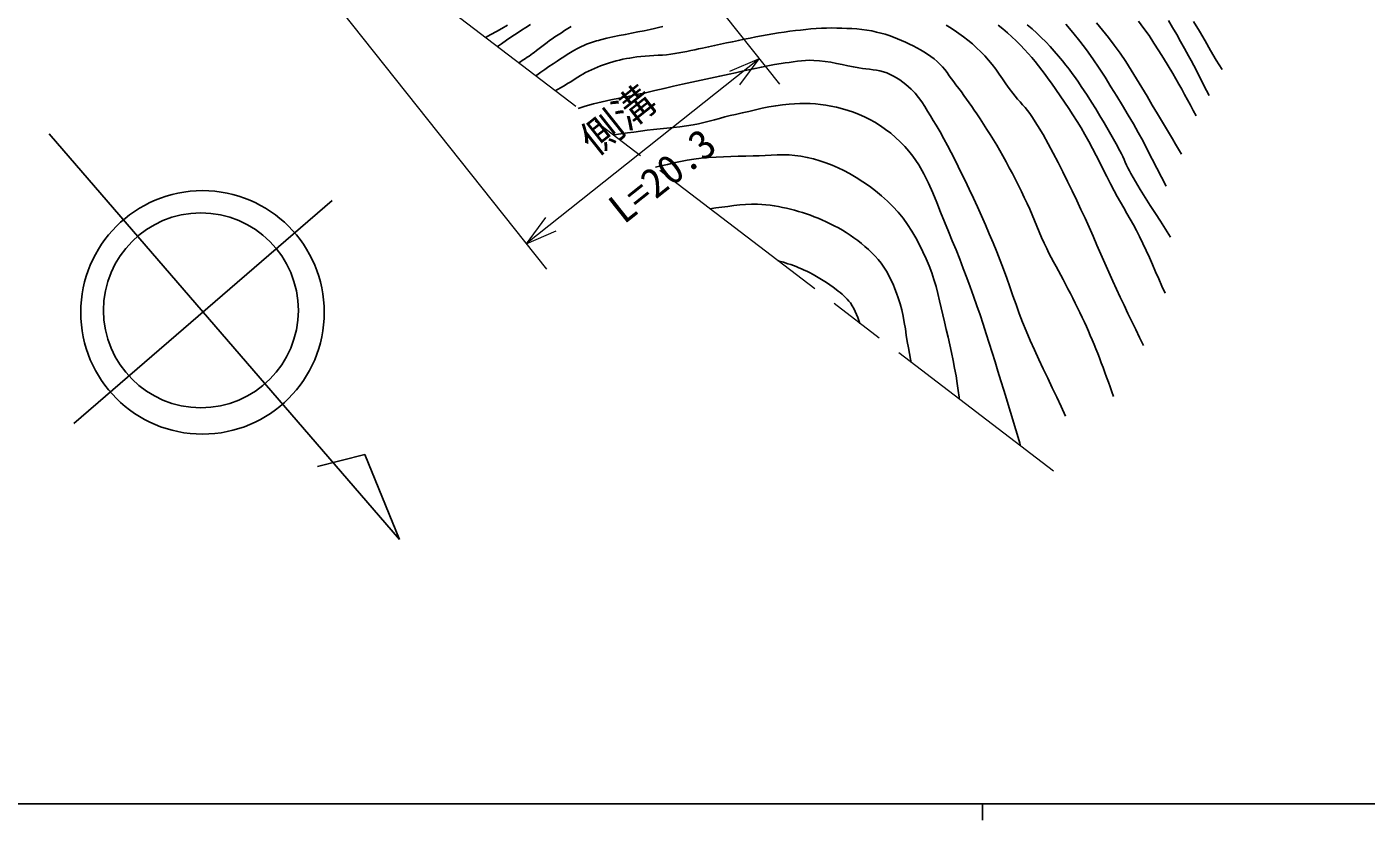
# Model space of a CAD drawing. Units: millimetres, scale not verified. Extents: x 40000 to 680000, y 20000 to 380000.
# Drawn here: x 109200 to 191620, y 204000 to 252836 of the extents above; entities that cross this region are included whole.
import ezdxf
from ezdxf.enums import TextEntityAlignment as Align

# ---------------------------------------------------------------- set-up
doc = ezdxf.new("R2010")
doc.units = ezdxf.units.MM
doc.header["$LTSCALE"] = 1000
doc.linetypes.add('CHAIN', pattern=[18.5, 12, -1.5, 3.5, -1.5])
for name, color, linetype, lineweight in [('M-BGD', 7, 'Continuous', 25), ('M-BMK', 2, 'CHAIN', 13), ('M-BMK-SRVR', 3, 'Continuous', 25), ('M-STR-HTXT', 7, 'Continuous', 13), ('M-TTL-BAND', 7, 'Continuous', 25)]:
    doc.layers.add(name, color=color, linetype=linetype, lineweight=lineweight)
doc.styles.add('@ＭＳ ゴシック', font='')
doc.styles.add('ＭＳ ゴシック', font='')
doc.styles.get('@ＭＳ ゴシック').set_extended_font_data('@MS Gothic')
doc.styles.get('ＭＳ ゴシック').set_extended_font_data('MS Gothic')

msp = doc.modelspace()

# ---------------------------------------------------------------- linework, layer by layer
at = {"layer": 'M-BGD'}
for points in [[(175025, 253087), (175394, 252634), (175754, 252176), (176108, 251714), (176476, 251209), (176827, 250693), (177165, 250167), (177493, 249635), (177814, 249098), (178132, 248559), (178451, 248021), (178775, 247486), (178964, 247176), (179151, 246865), (179338, 246553), (179523, 246241), (179708, 245929), (179893, 245616), (180078, 245304), (180264, 244991)], [(181154, 247355), (180976, 247681), (180799, 248008), (180624, 248335), (180447, 248662), (180270, 248988), (180089, 249313), (179904, 249634), (179714, 249953), (179428, 250424), (179142, 250895), (178853, 251364), (178559, 251829), (178256, 252289), (177942, 252740), (177615, 253182)], [(179453, 253228), (179710, 252800), (179958, 252366), (180200, 251929), (180442, 251492), (180684, 251056), (180851, 250754), (181013, 250450), (181172, 250144), (181328, 249837), (181483, 249529), (181637, 249221), (181792, 248913), (181949, 248606)], [(182753, 250197), (182396, 250783), (182047, 251375), (181702, 251969), (181356, 252563), (181002, 253151)], [(138775, 252926), (138437, 252733), (138094, 252547), (137750, 252363), (137418, 252183)], [(138166, 251612), (138405, 251782), (138724, 252007), (139046, 252228), (139371, 252446), (139641, 252623), (139912, 252797), (140186, 252968)], [(139476, 250611), (139583, 250680), (139688, 250750), (139793, 250820), (139897, 250891), (140000, 250963), (140104, 251036), (140207, 251108), (140309, 251182), (140412, 251255), (140574, 251374), (140734, 251495), (140894, 251617), (141053, 251740), (141213, 251861), (141373, 251981), (141536, 252099), (141702, 252212), (141898, 252342), (142094, 252471), (142292, 252599), (142492, 252723), (142694, 252843)], [(148338, 252856), (148079, 252795), (147820, 252735), (147561, 252676), (147180, 252594), (146798, 252518), (146415, 252443), (146032, 252369), (145650, 252293), (145269, 252213), (144889, 252127), (144511, 252032), (144384, 251998), (144258, 251964), (144131, 251929), (144005, 251892), (143880, 251852), (143756, 251810), (143633, 251763), (143513, 251712), (143293, 251608), (143078, 251496), (142867, 251377), (142658, 251252), (142452, 251123), (142247, 250992), (142042, 250859), (141838, 250727), (141584, 250560), (141331, 250389), (141081, 250215), (140833, 250039), (140585, 249861), (140521, 249814)], [(141718, 248900), (141848, 248971), (142084, 249103), (142319, 249238), (142478, 249335), (142635, 249434), (142792, 249536), (142948, 249637), (143105, 249737), (143264, 249835), (143424, 249928), (143588, 250016), (143766, 250105), (143946, 250191), (144127, 250274), (144309, 250353), (144494, 250428), (144679, 250499), (144867, 250565), (145056, 250626), (145261, 250686), (145468, 250741), (145676, 250790), (145885, 250834), (146095, 250874), (146306, 250911), (146518, 250945), (146729, 250977), (146991, 251009), (147254, 251033), (147518, 251051), (147782, 251065), (148046, 251080), (148310, 251097), (148573, 251119), (148835, 251150), (149081, 251186), (149325, 251227), (149569, 251273), (149812, 251321), (150055, 251371), (150298, 251422), (150541, 251473), (150784, 251523), (151151, 251599), (151518, 251677), (151885, 251757), (152252, 251838), (152619, 251918), (152986, 251996), (153353, 252072), (153722, 252144), (154067, 252209), (154413, 252274), (154759, 252337), (155105, 252399), (155452, 252457), (155799, 252511), (156147, 252560), (156496, 252602), (156815, 252637), (157134, 252670), (157453, 252699), (157773, 252723), (158093, 252743), (158413, 252756), (158734, 252762), (159054, 252760), (159361, 252752), (159668, 252740), (159975, 252723), (160281, 252699), (160587, 252668), (160891, 252627), (161193, 252576), (161493, 252513), (161754, 252448), (162012, 252374), (162269, 252291), (162523, 252200), (162774, 252102), (163023, 251998), (163268, 251887), (163511, 251772), (163737, 251659), (163962, 251543), (164184, 251421), (164403, 251294), (164617, 251159), (164826, 251016), (165027, 250865), (165220, 250703), (165386, 250544), (165542, 250374), (165690, 250197), (165831, 250013), (165968, 249826), (166104, 249637), (166239, 249448), (166377, 249263), (166543, 249044), (166707, 248824), (166870, 248604), (167032, 248382), (167191, 248159), (167349, 247935), (167505, 247709), (167658, 247481), (167869, 247163), (168077, 246843), (168282, 246521), (168485, 246197), (168684, 245872), (168881, 245544), (169073, 245215), (169262, 244883), (169461, 244523), (169656, 244161), (169847, 243797), (170035, 243431), (170219, 243063), (170400, 242694), (170579, 242324), (170755, 241952), (170912, 241609), (171062, 241263), (171209, 240915), (171353, 240566), (171498, 240217), (171646, 239870), (171798, 239525), (171958, 239183), (172095, 238905), (172238, 238631), (172384, 238358), (172532, 238087), (172681, 237816), (172830, 237544), (172976, 237272), (173120, 236998), (173269, 236707), (173418, 236415), (173566, 236123), (173714, 235830), (173859, 235537), (174002, 235243), (174143, 234947), (174281, 234650), (174404, 234379), (174524, 234107), (174642, 233834), (174759, 233560), (174873, 233285), (174986, 233010), (175097, 232734), (175206, 232457), (175320, 232161), (175431, 231863), (175540, 231565), (175647, 231267), (175753, 230967), (175859, 230668), (175965, 230369), (176072, 230071)], [(177906, 233214), (177670, 233711), (177434, 234207), (177197, 234702), (176961, 235198), (176725, 235695), (176490, 236191), (176257, 236689), (176026, 237187), (175777, 237737), (175533, 238289), (175291, 238842), (175051, 239395), (174811, 239949), (174568, 240501), (174321, 241052), (174068, 241599), (173807, 242143), (173521, 242728), (173237, 243314), (172950, 243899), (172659, 244482), (172361, 245061), (172053, 245635), (171734, 246201), (171400, 246759), (171049, 247306), (170915, 247496), (170774, 247681), (170626, 247861), (170475, 248038), (170322, 248214), (170170, 248390), (170019, 248568), (169873, 248749), (169656, 249037), (169447, 249331), (169242, 249628), (169037, 249925), (168829, 250220), (168613, 250508), (168386, 250787), (168145, 251053), (167899, 251302), (167645, 251544), (167384, 251778), (167116, 252005), (166841, 252222), (166558, 252429), (166268, 252626), (165972, 252811), (165765, 252926)], [(168971, 252933), (169259, 252702), (169539, 252463), (169814, 252216), (170082, 251962), (170345, 251704), (170602, 251440), (170827, 251197), (171045, 250947), (171255, 250691), (171461, 250431), (171662, 250166), (171859, 249900), (172054, 249631), (172248, 249362), (172522, 248978), (172792, 248591), (173057, 248200), (173318, 247807), (173575, 247410), (173826, 247011), (174072, 246608), (174313, 246202), (174553, 245779), (174783, 245351), (175007, 244918), (175226, 244483), (175443, 244047), (175660, 243612), (175881, 243178), (176108, 242747), (176301, 242395), (176498, 242044), (176698, 241695), (176899, 241347), (177098, 240998), (177294, 240647), (177485, 240293), (177669, 239936), (177879, 239505), (178083, 239070), (178280, 238633), (178473, 238194), (178664, 237753), (178855, 237313), (179046, 236873), (179241, 236434)], [(170761, 252963), (171057, 252711), (171345, 252449), (171625, 252178), (171898, 251900), (172165, 251615), (172426, 251326), (172682, 251032), (172933, 250734), (173139, 250482), (173338, 250225), (173533, 249964), (173722, 249699), (173908, 249432), (174090, 249162), (174270, 248890), (174448, 248618), (174716, 248199), (174979, 247778), (175238, 247353), (175492, 246926), (175741, 246496), (175986, 246063), (176227, 245628), (176464, 245191), (176552, 245020), (176636, 244847), (176718, 244673), (176798, 244498), (176879, 244323), (176962, 244149), (177047, 243977), (177138, 243807), (177424, 243306), (177720, 242812), (178025, 242322), (178336, 241836), (178650, 241351), (178965, 240867), (179278, 240382), (179587, 239895)], [(179302, 243035), (179015, 243583), (178733, 244134), (178452, 244685), (178171, 245237), (177886, 245786), (177594, 246331), (177292, 246871), (176978, 247404), (176626, 247986), (176272, 248568), (175915, 249148), (175551, 249726), (175180, 250297), (174799, 250861), (174405, 251416), (173997, 251959), (173572, 252488), (173128, 253002)], [(143137, 247816), (143552, 247951), (144075, 248096), (144605, 248223), (145138, 248337), (145674, 248443), (146211, 248549), (146746, 248658), (147277, 248777), (147847, 248911), (148417, 249043), (148987, 249173), (149558, 249301), (150129, 249428), (150701, 249554), (151273, 249678), (151845, 249801), (152417, 249923), (152815, 250009), (153213, 250096), (153612, 250184), (154010, 250270), (154409, 250353), (154809, 250431), (155210, 250504), (155612, 250569), (155863, 250607), (156114, 250646), (156366, 250683), (156619, 250716), (156871, 250743), (157124, 250762), (157377, 250772), (157631, 250770), (157981, 250748), (158330, 250707), (158678, 250651), (159024, 250585), (159369, 250514), (159715, 250440), (160061, 250368), (160407, 250303), (160622, 250271), (160838, 250244), (161055, 250220), (161272, 250194), (161488, 250163), (161700, 250122), (161909, 250068), (162113, 249997), (162322, 249906), (162526, 249803), (162726, 249690), (162920, 249567), (163107, 249434), (163288, 249293), (163462, 249143), (163629, 248987), (163858, 248743), (164070, 248485), (164268, 248214), (164455, 247935), (164634, 247648), (164807, 247358), (164979, 247068), (165151, 246779), (165394, 246365), (165630, 245947), (165858, 245525), (166081, 245100), (166299, 244672), (166513, 244242), (166724, 243811), (166934, 243379), (167194, 242836), (167449, 242291), (167701, 241744), (167948, 241195), (168190, 240644), (168428, 240091), (168662, 239537), (168891, 238980), (169102, 238445), (169304, 237907), (169498, 237366), (169689, 236823), (169880, 236280), (170071, 235738), (170268, 235198), (170473, 234661), (170687, 234128), (170940, 233536), (171201, 232948), (171469, 232363), (171742, 231780), (172019, 231199), (172298, 230619), (172576, 230038), (172853, 229457), (173126, 228874)], [(170349, 227037), (170296, 227216), (170134, 227759), (169973, 228302), (169810, 228845), (169647, 229388), (169482, 229930), (169316, 230472), (169138, 231052), (168961, 231631), (168785, 232211), (168607, 232790), (168427, 233369), (168244, 233946), (168058, 234523), (167866, 235098), (167669, 235670), (167465, 236246), (167257, 236820), (167044, 237393), (166827, 237964), (166606, 238533), (166380, 239100), (166148, 239665), (165911, 240228), (165666, 240823), (165430, 241424), (165194, 242027), (164951, 242625), (164691, 243214), (164406, 243788), (164087, 244342), (163728, 244871), (163485, 245179), (163225, 245474), (162951, 245756), (162662, 246025), (162360, 246280), (162047, 246521), (161724, 246746), (161393, 246956), (161078, 247134), (160753, 247295), (160421, 247441), (160081, 247572), (159736, 247689), (159386, 247792), (159033, 247882), (158679, 247959), (158364, 248016), (158045, 248058), (157725, 248087), (157404, 248104), (157081, 248110), (156759, 248107), (156437, 248095), (156117, 248075), (155699, 248034), (155283, 247975), (154869, 247902), (154457, 247817), (154046, 247726), (153635, 247630), (153225, 247534), (152814, 247442), (152486, 247366), (152160, 247283), (151835, 247197), (151510, 247110), (151184, 247024), (150858, 246942), (150530, 246867), (150200, 246801), (149798, 246735), (149394, 246681), (148989, 246636), (148583, 246595), (148177, 246556), (147771, 246515), (147366, 246469), (146963, 246414), (146561, 246357), (146159, 246303), (145756, 246249), (145354, 246190), (145282, 246178)], [(147889, 244187), (148217, 244269), (148621, 244368), (149024, 244463), (149430, 244551), (149837, 244628), (150246, 244691), (150700, 244746), (151155, 244787), (151611, 244817), (152067, 244839), (152525, 244854), (152982, 244866), (153440, 244875), (153897, 244885), (154264, 244898), (154633, 244917), (155002, 244936), (155371, 244951), (155739, 244957), (156106, 244949), (156471, 244922), (156834, 244871), (157225, 244794), (157613, 244699), (157997, 244587), (158376, 244460), (158750, 244316), (159118, 244158), (159478, 243985), (159830, 243799), (160244, 243558), (160650, 243302), (161046, 243028), (161431, 242739), (161802, 242434), (162159, 242112), (162499, 241774), (162820, 241420), (163120, 241050), (163398, 240663), (163658, 240261), (163899, 239847), (164125, 239423), (164336, 238992), (164535, 238555), (164723, 238116), (164883, 237700), (165024, 237276), (165149, 236847), (165261, 236414), (165366, 235978), (165465, 235541), (165564, 235104), (165666, 234669), (165779, 234198), (165889, 233726), (165996, 233253), (166100, 232780), (166199, 232305), (166292, 231830), (166380, 231354), (166460, 230876), (166519, 230459), (166566, 230041), (166578, 229917)], [(163614, 232180), (163576, 232384), (163513, 232730), (163449, 233075), (163383, 233463), (163322, 233853), (163261, 234243), (163197, 234632), (163125, 235019), (163042, 235404), (162944, 235784), (162827, 236159), (162727, 236438), (162619, 236716), (162503, 236990), (162377, 237260), (162241, 237525), (162095, 237784), (161937, 238035), (161766, 238277), (161589, 238502), (161400, 238718), (161201, 238925), (160992, 239124), (160777, 239315), (160555, 239499), (160328, 239677), (160098, 239849), (159867, 240012), (159629, 240166), (159387, 240312), (159140, 240451), (158889, 240584), (158635, 240710), (158379, 240832), (158121, 240949), (157888, 241050), (157653, 241145), (157416, 241235), (157176, 241321), (156935, 241400), (156692, 241475), (156448, 241543), (156202, 241607), (155951, 241666), (155700, 241721), (155447, 241771), (155193, 241815), (154938, 241852), (154682, 241881), (154426, 241903), (154169, 241915), (153801, 241915), (153434, 241899), (153067, 241869), (152700, 241829), (152333, 241783), (151967, 241733), (151601, 241684), (151235, 241638), (151229, 241637)], [(155410, 238444), (155499, 238419), (155770, 238338), (156040, 238251), (156209, 238194), (156378, 238134), (156546, 238071), (156713, 238005), (156879, 237936), (157042, 237864), (157205, 237788), (157365, 237708), (157580, 237594), (157794, 237475), (158005, 237352), (158213, 237224), (158418, 237091), (158620, 236954), (158818, 236812), (159012, 236664), (159130, 236571), (159248, 236477), (159364, 236381), (159477, 236281), (159586, 236178), (159690, 236070), (159788, 235957), (159878, 235838), (159989, 235670), (160088, 235496), (160177, 235316), (160259, 235131), (160335, 234943), (160406, 234754), (160468, 234582)]]:
    msp.add_lwpolyline(points, dxfattribs=at)
at = {"layer": 'M-BMK'}
msp.add_line((172388, 225480), (115963, 268566), dxfattribs=at)
at = {"layer": 'M-BMK-SRVR'}
for p, q in [((110574, 246248), (132144, 221273)), ((127983, 242141), (112104, 228427)), ((130002, 226514), (127095, 225781)), ((132144, 221273), (130002, 226514))]:
    msp.add_line(p, q, dxfattribs=at)
for centre, radius in [((120011, 235256), 7493), ((119915, 235382), 5995)]:
    msp.add_circle(centre, radius, dxfattribs=at)
at = {"layer": 'M-STR-HTXT'}
for p, q in [((133125, 277493), (155519, 249306)), ((118786, 266102), (141181, 237915)), ((154274, 250872), (139936, 239481)), ((154274, 250872), (152440, 250076)), ((153084, 249265), (154274, 250872)), ((141127, 241088), (139936, 239481)), ((139936, 239481), (141771, 240277))]:
    msp.add_line(p, q, dxfattribs=at)
at = {"layer": 'M-TTL-BAND'}
for p, q in [((40000, 205000), (579000, 205000)), ((168000, 205000), (168000, 204000))]:
    msp.add_line(p, q, dxfattribs=at)

# ---------------------------------------------------------------- texts
at = {"layer": 'M-STR-HTXT', "style": 'ＭＳ ゴシック'}
msp.add_text('側溝', height=1833, rotation=38.467, dxfattribs=at).set_placement((146483, 245960), align=Align.BOTTOM_CENTER)
at = {"layer": 'M-STR-HTXT', "style": '@ＭＳ ゴシック'}
msp.add_text('L=20.3', height=1833, rotation=38.467, dxfattribs=at).set_placement((147728, 244394), align=Align.TOP_CENTER)

doc.saveas('drawing.dxf')
